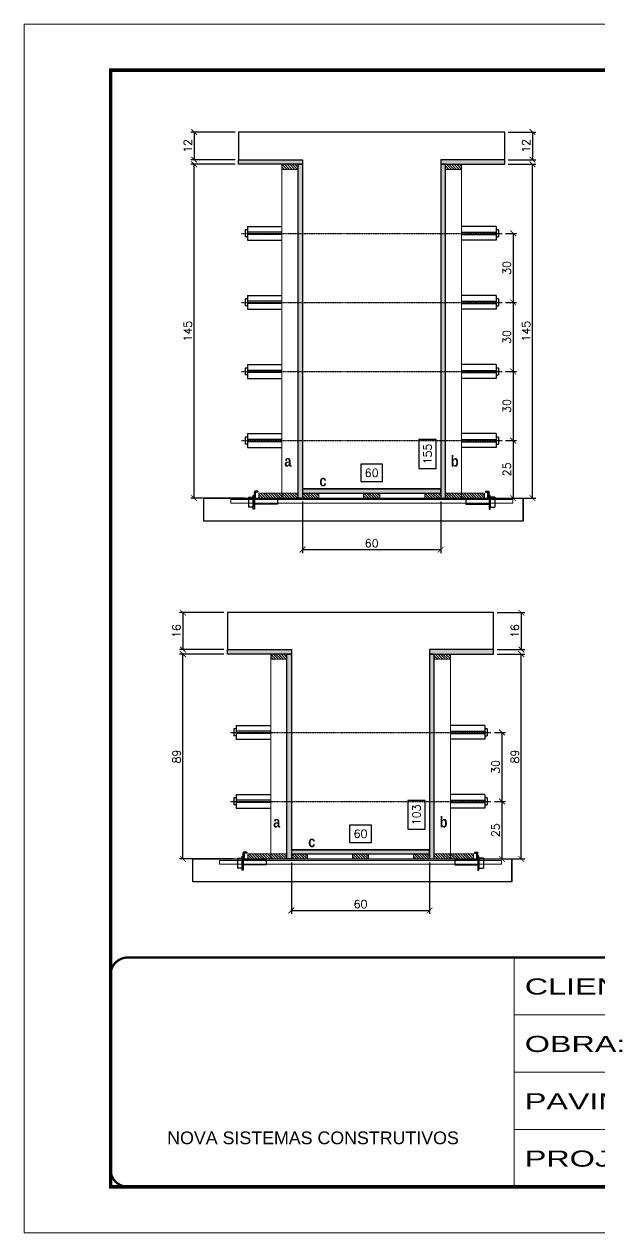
# Model space of a CAD drawing. Extents: x -10448 to -1189, y -11772 to 17235.
# Drawn here: x -10448 to -9948, y 6606 to 7656 of the extents above; entities that cross this region are included whole.
import ezdxf

# ---------------------------------------------------------------- set-up
doc = ezdxf.new("R2010")
doc.units = 0
for name, pattern in [('CONTINUO', [0]), ('DASHED', [0.75, 0.5, -0.25]), ('HIDDEN', [0.375, 0.25, -0.125])]:
    doc.linetypes.add(name, pattern=pattern)
for name, color, linetype in [('barrote', 251, 'Continuous'), ('COTA', 241, 'Continuous'), ('Cota Seção (2x)', 4, 'Continuous'), ('detalhes', 4, 'Continuous'), ('Painéis', 200, 'Continuous'), ('presilha', 1, 'Continuous'), ('TENSOR', 3, 'Continuous')]:
    doc.layers.add(name, color=color, linetype=linetype)
for name, color, linetype, lineweight in [('CONCRETO', 251, 'Continuous', 25), ('Folhas', 255, 'Continuous', 9), ('Hachura', 251, 'Continuous', 9), ('Madeira', 126, 'Continuous', 18), ('SARRAFO DE PRESSAO', 251, 'DASHED', 9), ('SCO-___-LAJ', 2, 'Continuous', 0)]:
    doc.layers.add(name, color=color, linetype=linetype, lineweight=lineweight)
doc.styles.add('ARIAL', font='arial.ttf')
doc.styles.add('Romans', font='romans.shx')
doc.styles.add('TECNICA', font='techb___.ttf', dxfattribs={"height": 10})
doc.styles.add('Tecnologia', font='')
doc.styles.get('Tecnologia').set_extended_font_data('Forgotten Futurist')
doc.dimstyles.new('Cota Seção (2x)', dxfattribs={"dimtxt": 7, "dimasz": 5, "dimexe": 3, "dimexo": 3, "dimgap": 2, "dimtad": 3, "dimdec": 1, "dimlfac": 0.5, "dimzin": 12, "dimdsep": 46, "dimtxsty": 'Romans', "dimblk": 'ARCHTICK', "dimcen": 0, "dimclrd": 4, "dimclre": 4, "dimclrt": 1, "dimadec": 1, "dimazin": 3, "dimtfac": 1, "dimtdec": 1, "dimtmove": 0, "dimatfit": 3, "dimldrblk": 'OBLIQUE', "dimfxl": 1, "dimtolj": 1, "dimtzin": 12, "dimarcsym": 0})
doc.dimstyles.new('Cota Seção interna', dxfattribs={"dimtxt": 7, "dimasz": 6, "dimexe": 0.18, "dimexo": 2, "dimgap": -4, "dimtad": 3, "dimdec": 1, "dimlfac": 0.5, "dimzin": 12, "dimdsep": 46, "dimtxsty": 'Romans', "dimblk": 'ARCHTICK', "dimcen": 0.09, "dimse1": 1, "dimse2": 1, "dimsd1": 1, "dimsd2": 1, "dimclrd": 180, "dimclre": 5, "dimclrt": 1, "dimadec": 0, "dimazin": 3, "dimtfac": 1, "dimtdec": 1, "dimtofl": 0, "dimtmove": 0, "dimatfit": 3, "dimldrblk": 'ARCHTICK', "dimfxl": 1, "dimtolj": 1, "dimtzin": 0, "dimarcsym": 0})

# ---------------------------------------------------------------- blocks, each defined once
blk = doc.blocks.new('9999999999')
at = {"color": 30, "linetype": 'CONTINUO'}
for p, q in [((98564.6, 34230.2), (98564.6, 34429.4)), ((98564.6, 34379.6), (99584, 34379.6)), ((98564.6, 34329.8), (99488, 34329.8)), ((98564.6, 34280), (99488, 34280))]:
    blk.add_line(p, q, dxfattribs=at)
at = {"color": 30, "linetype": 'CONTINUO', "const_width": 2}
blk.add_lwpolyline([(99584, 34230.2), (99584, 34414.4, 0.414214), (99569, 34429.4), (98229, 34429.4, 0.414214), (98214, 34414.4), (98214, 34245.2, 0.414214), (98229, 34230.2), (99584, 34230.2)], format="xyb", dxfattribs=at)
at = {"layer": 'Folhas'}
blk.add_lwpolyline([(98139, 34190.2), (99624, 34190.2), (99624, 35240.2), (98139, 35240.2)], close=True, dxfattribs=at)
at = {"layer": 'Folhas', "color": 30, "const_width": 3}
blk.add_lwpolyline([(98214, 34230.2), (99584, 34230.2), (99584, 35200.2), (98214, 35200.2)], close=True, dxfattribs=at)
at = {"color": 7, "linetype": 'Continuous', "ltscale": 5, "style": 'ARIAL'}
blk.add_text('NOVA SISTEMAS CONSTRUTIVOS', height=11.059, dxfattribs=at).set_placement((98263.2, 34267.2))
at = {"layer": 'Folhas', "color": 7, "style": 'Tecnologia', "width": 1.5}
for s, p in [('CLIENTE:', (98573.7, 34397.2)), ('OBRA:', (98573.7, 34347.3)), ('PAVIMENTO:', (98573.7, 34297.5)), ('PROJETO:', (98573.7, 34247.7))]:
    blk.add_text(s, height=14, dxfattribs=at).set_placement(p)
blk = doc.blocks.new('_ArchTick')
at = {"color": 0, "linetype": 'ByBlock', "const_width": 0.15}
blk.add_lwpolyline([(-0.5, -0.5), (0.5, 0.5)], dxfattribs=at)
blk = doc.blocks.new('*D889')
at = {"layer": 'COTA', "color": 4, "lineweight": -2, "transparency": 16777216}
for p, q in [((-10027.9, 7533.9), (-10003.9, 7533.9)), ((-10006.9, 7243.9), (-10006.9, 7533.9)), ((-10045.5, 7243.9), (-10003.9, 7243.9))]:
    blk.add_line(p, q, dxfattribs=at)
at = {"layer": 'Defpoints', "color": 0, "transparency": 16777216}
for p in [(-10030.9, 7533.9), (-10006.9, 7533.9), (-10048.5, 7243.9)]:
    blk.add_point(p, dxfattribs=at)
at = {"layer": 'COTA', "color": 4, "lineweight": -2, "transparency": 16777216, "xscale": 5, "yscale": 5, "zscale": 5}
for p, rotation in [((-10006.9, 7533.9), 90), ((-10006.9, 7243.9), 270)]:
    blk.add_blockref('_ArchTick', p, dxfattribs=dict(at, rotation=rotation))
at = {"layer": 'COTA', "color": 1, "transparency": 16777216, "insert": (-10012.4, 7388.9), "char_height": 7, "attachment_point": 5, "rotation": 90, "style": 'Romans'}
blk.add_mtext('\\A1;145', dxfattribs=at)
blk = doc.blocks.new('_Oblique')
at = {"color": 0, "linetype": 'ByBlock', "lineweight": -2}
blk.add_line((-0.5, -0.5), (0.5, 0.5), dxfattribs=at)
blk = doc.blocks.new('*D890')
at = {"layer": 'COTA', "color": 4, "lineweight": -2, "transparency": 16777216}
for p, q in [((-10027.9, 7561.9), (-10003.9, 7561.9)), ((-10006.9, 7561.9), (-10006.9, 7537.9)), ((-10027.9, 7537.9), (-10003.9, 7537.9))]:
    blk.add_line(p, q, dxfattribs=at)
at = {"layer": 'Defpoints', "color": 0, "transparency": 16777216}
for p in [(-10030.9, 7561.9), (-10030.9, 7537.9), (-10006.9, 7537.9)]:
    blk.add_point(p, dxfattribs=at)
at = {"layer": 'COTA', "color": 4, "lineweight": -2, "transparency": 16777216, "xscale": 5, "yscale": 5, "zscale": 5}
for p, rotation in [((-10006.9, 7561.9), 90), ((-10006.9, 7537.9), 270)]:
    blk.add_blockref('_ArchTick', p, dxfattribs=dict(at, rotation=rotation))
at = {"layer": 'COTA', "color": 1, "transparency": 16777216, "insert": (-10012.4, 7549.9), "char_height": 7, "attachment_point": 5, "rotation": 90, "style": 'Romans'}
blk.add_mtext('\\A1;12', dxfattribs=at)
blk = doc.blocks.new('*D891')
at = {"layer": 'COTA', "color": 4, "lineweight": -2, "transparency": 16777216}
for p, q in [((-10265.1, 7533.9), (-10303.7, 7533.9)), ((-10300.7, 7243.9), (-10300.7, 7533.9)), ((-10257.1, 7243.9), (-10303.7, 7243.9))]:
    blk.add_line(p, q, dxfattribs=at)
at = {"layer": 'Defpoints', "color": 0, "transparency": 16777216}
for p in [(-10300.7, 7533.9), (-10262.1, 7533.9), (-10254.1, 7243.9)]:
    blk.add_point(p, dxfattribs=at)
at = {"layer": 'COTA', "color": 4, "lineweight": -2, "transparency": 16777216, "xscale": 5, "yscale": 5, "zscale": 5}
for p, rotation in [((-10300.7, 7533.9), 90), ((-10300.7, 7243.9), 270)]:
    blk.add_blockref('_ArchTick', p, dxfattribs=dict(at, rotation=rotation))
at = {"layer": 'COTA', "color": 1, "transparency": 16777216, "insert": (-10306.2, 7388.9), "char_height": 7, "attachment_point": 5, "rotation": 90, "style": 'Romans'}
blk.add_mtext('\\A1;145', dxfattribs=at)
blk = doc.blocks.new('*D892')
at = {"layer": 'Cota Seção (2x)', "color": 180, "lineweight": -2, "transparency": 16777216}
for p, q in [((-10090.5, 7294.7), (-10105.5, 7294.7)), ((-10105.5, 7294.7), (-10105.5, 7269.7)), ((-10090.5, 7269.7), (-10090.5, 7294.7)), ((-10105.5, 7269.7), (-10090.5, 7269.7))]:
    blk.add_line(p, q, dxfattribs=at)
at = {"layer": 'Defpoints', "color": 0, "transparency": 16777216}
for p in [(-10086.5, 7561.9), (-10086.5, 7561.9), (-10086.5, 7251.9)]:
    blk.add_point(p, dxfattribs=at)
at = {"layer": 'Cota Seção (2x)', "color": 1, "transparency": 16777216, "insert": (-10098, 7282.2), "char_height": 7, "attachment_point": 5, "rotation": 90, "style": 'Romans'}
blk.add_mtext('\\A1;155', dxfattribs=at)
blk = doc.blocks.new('PRESILHA METÁLICA 1')
at = {"layer": 'presilha'}
for p, q in [((7.5, 10.6), (7.5, 19.9)), ((12, 21), (8.6, 21)), ((9, 11.6), (9, 18.9)), ((12, 19.5), (9.6, 19.5)), ((12, 21), (12, 19.5)), ((0, 13), (6, 13)), ((0, 13), (0, 0)), ((6, 0), (0, 0)), ((6, 15.5), (7.5, 15.5)), ((6, -2.5), (6, 15.5)), ((6, 13), (6, 0)), ((7.5, 15.5), (7.5, -2.5)), ((37.5, 4.1), (7.5, 4.1)), ((37.5, 11), (9.6, 11)), ((37.5, 11), (37.5, 4.1)), ((7.5, -2.5), (6, -2.5))]:
    blk.add_line(p, q, dxfattribs=at)
for centre, radius, start, end in [((8.6, 19.9), 1.14, 90, 180), ((9.6, 18.9), 0.57, 90, 180), ((9.6, 11.6), 0.57, 180, 270)]:
    blk.add_arc(centre, radius, start, end, dxfattribs=at)
blk = doc.blocks.new('*D893')
at = {"layer": 'COTA', "color": 4, "lineweight": -2, "transparency": 16777216}
for p, q in [((-10206.5, 7240.9), (-10206.5, 7196.2)), ((-10086.5, 7240.9), (-10086.5, 7196.2)), ((-10206.5, 7199.2), (-10086.5, 7199.2))]:
    blk.add_line(p, q, dxfattribs=at)
at = {"layer": 'Defpoints', "color": 0, "transparency": 16777216}
for p in [(-10206.5, 7243.9), (-10086.5, 7243.9), (-10086.5, 7199.2)]:
    blk.add_point(p, dxfattribs=at)
at = {"layer": 'COTA', "color": 4, "lineweight": -2, "transparency": 16777216, "xscale": 5, "yscale": 5, "zscale": 5, "rotation": 180}
blk.add_blockref('_ArchTick', (-10206.5, 7199.2), dxfattribs=at)
at = {"layer": 'COTA', "color": 4, "lineweight": -2, "transparency": 16777216, "xscale": 5, "yscale": 5, "zscale": 5}
blk.add_blockref('_ArchTick', (-10086.5, 7199.2), dxfattribs=at)
at = {"layer": 'COTA', "color": 1, "transparency": 16777216, "insert": (-10146.5, 7204.7), "char_height": 7, "attachment_point": 5, "style": 'Romans'}
blk.add_mtext('\\A1;60', dxfattribs=at)
blk = doc.blocks.new('*D901')
at = {"layer": 'COTA', "color": 4, "lineweight": -2, "transparency": 16777216}
for p, q in [((-10265.1, 7561.9), (-10303.7, 7561.9)), ((-10300.7, 7561.9), (-10300.7, 7537.9)), ((-10265.1, 7537.9), (-10303.7, 7537.9))]:
    blk.add_line(p, q, dxfattribs=at)
at = {"layer": 'Defpoints', "color": 0, "transparency": 16777216}
for p in [(-10262.1, 7561.9), (-10300.7, 7537.9), (-10262.1, 7537.9)]:
    blk.add_point(p, dxfattribs=at)
at = {"layer": 'COTA', "color": 4, "lineweight": -2, "transparency": 16777216, "xscale": 5, "yscale": 5, "zscale": 5}
for p, rotation in [((-10300.7, 7561.9), 90), ((-10300.7, 7537.9), 270)]:
    blk.add_blockref('_ArchTick', p, dxfattribs=dict(at, rotation=rotation))
at = {"layer": 'COTA', "color": 1, "transparency": 16777216, "insert": (-10306.2, 7549.9), "char_height": 7, "attachment_point": 5, "rotation": 90, "style": 'Romans'}
blk.add_mtext('\\A1;12', dxfattribs=at)
blk = doc.blocks.new('*D902')
at = {"layer": 'Cota Seção (2x)', "color": 180, "lineweight": -2, "transparency": 16777216}
for p, q in [((-10137, 7273.3), (-10156, 7273.3)), ((-10156, 7273.3), (-10156, 7258.3)), ((-10137, 7258.3), (-10137, 7273.3)), ((-10156, 7258.3), (-10137, 7258.3))]:
    blk.add_line(p, q, dxfattribs=at)
at = {"layer": 'Defpoints', "color": 0, "transparency": 16777216}
for p in [(-10206.5, 7254.3), (-10206.5, 7251.9), (-10086.5, 7251.9)]:
    blk.add_point(p, dxfattribs=at)
at = {"layer": 'Cota Seção (2x)', "color": 1, "transparency": 16777216, "insert": (-10146.5, 7265.8), "char_height": 7, "attachment_point": 5, "style": 'Romans'}
blk.add_mtext('\\A1;60', dxfattribs=at)
blk = doc.blocks.new('*D885')
at = {"layer": 'COTA', "color": 4, "lineweight": -2, "transparency": 16777216}
for p, q in [((-10037.6, 7108.4), (-10013.6, 7108.4)), ((-10016.6, 6930.4), (-10016.6, 7108.4)), ((-10055.2, 6930.4), (-10013.6, 6930.4))]:
    blk.add_line(p, q, dxfattribs=at)
at = {"layer": 'Defpoints', "color": 0, "transparency": 16777216}
for p in [(-10040.6, 7108.4), (-10016.6, 7108.4), (-10058.2, 6930.4)]:
    blk.add_point(p, dxfattribs=at)
at = {"layer": 'COTA', "color": 4, "lineweight": -2, "transparency": 16777216, "xscale": 5, "yscale": 5, "zscale": 5}
for p, rotation in [((-10016.6, 7108.4), 90), ((-10016.6, 6930.4), 270)]:
    blk.add_blockref('_ArchTick', p, dxfattribs=dict(at, rotation=rotation))
at = {"layer": 'COTA', "color": 1, "transparency": 16777216, "insert": (-10022.1, 7019.4), "char_height": 7, "attachment_point": 5, "rotation": 90, "style": 'Romans'}
blk.add_mtext('\\A1;89', dxfattribs=at)
blk = doc.blocks.new('*D886')
at = {"layer": 'COTA', "color": 4, "lineweight": -2, "transparency": 16777216}
for p, q in [((-10037.6, 7144.4), (-10013.6, 7144.4)), ((-10016.6, 7144.4), (-10016.6, 7112.4)), ((-10037.6, 7112.4), (-10013.6, 7112.4))]:
    blk.add_line(p, q, dxfattribs=at)
at = {"layer": 'Defpoints', "color": 0, "transparency": 16777216}
for p in [(-10040.6, 7144.4), (-10040.6, 7112.4), (-10016.6, 7112.4)]:
    blk.add_point(p, dxfattribs=at)
at = {"layer": 'COTA', "color": 4, "lineweight": -2, "transparency": 16777216, "xscale": 5, "yscale": 5, "zscale": 5}
for p, rotation in [((-10016.6, 7144.4), 90), ((-10016.6, 7112.4), 270)]:
    blk.add_blockref('_ArchTick', p, dxfattribs=dict(at, rotation=rotation))
at = {"layer": 'COTA', "color": 1, "transparency": 16777216, "insert": (-10022.1, 7128.4), "char_height": 7, "attachment_point": 5, "rotation": 90, "style": 'Romans'}
blk.add_mtext('\\A1;16', dxfattribs=at)
blk = doc.blocks.new('*D887')
at = {"layer": 'COTA', "color": 4, "lineweight": -2, "transparency": 16777216}
for p, q in [((-10274.8, 7108.4), (-10313.4, 7108.4)), ((-10310.4, 6930.4), (-10310.4, 7108.4)), ((-10266.8, 6930.4), (-10313.4, 6930.4))]:
    blk.add_line(p, q, dxfattribs=at)
at = {"layer": 'Defpoints', "color": 0, "transparency": 16777216}
for p in [(-10310.4, 7108.4), (-10271.8, 7108.4), (-10263.8, 6930.4)]:
    blk.add_point(p, dxfattribs=at)
at = {"layer": 'COTA', "color": 4, "lineweight": -2, "transparency": 16777216, "xscale": 5, "yscale": 5, "zscale": 5}
for p, rotation in [((-10310.4, 7108.4), 90), ((-10310.4, 6930.4), 270)]:
    blk.add_blockref('_ArchTick', p, dxfattribs=dict(at, rotation=rotation))
at = {"layer": 'COTA', "color": 1, "transparency": 16777216, "insert": (-10315.9, 7019.4), "char_height": 7, "attachment_point": 5, "rotation": 90, "style": 'Romans'}
blk.add_mtext('\\A1;89', dxfattribs=at)
blk = doc.blocks.new('*D888')
at = {"layer": 'Cota Seção (2x)', "color": 180, "lineweight": -2, "transparency": 16777216}
for p, q in [((-10100.2, 6981.2), (-10115.2, 6981.2)), ((-10115.2, 6981.2), (-10115.2, 6956.2)), ((-10100.2, 6956.2), (-10100.2, 6981.2)), ((-10115.2, 6956.2), (-10100.2, 6956.2))]:
    blk.add_line(p, q, dxfattribs=at)
at = {"layer": 'Defpoints', "color": 0, "transparency": 16777216}
for p in [(-10096.2, 7144.4), (-10096.2, 7144.4), (-10096.2, 6938.4)]:
    blk.add_point(p, dxfattribs=at)
at = {"layer": 'Cota Seção (2x)', "color": 1, "transparency": 16777216, "insert": (-10107.7, 6968.7), "char_height": 7, "attachment_point": 5, "rotation": 90, "style": 'Romans'}
blk.add_mtext('\\A1;103', dxfattribs=at)
blk = doc.blocks.new('*D894')
at = {"layer": 'COTA', "color": 4, "lineweight": -2, "transparency": 16777216}
for p, q in [((-10216.2, 6927.4), (-10216.2, 6882.7)), ((-10096.2, 6927.4), (-10096.2, 6882.7)), ((-10216.2, 6885.7), (-10096.2, 6885.7))]:
    blk.add_line(p, q, dxfattribs=at)
at = {"layer": 'Defpoints', "color": 0, "transparency": 16777216}
for p in [(-10216.2, 6930.4), (-10096.2, 6930.4), (-10096.2, 6885.7)]:
    blk.add_point(p, dxfattribs=at)
at = {"layer": 'COTA', "color": 4, "lineweight": -2, "transparency": 16777216, "xscale": 5, "yscale": 5, "zscale": 5, "rotation": 180}
blk.add_blockref('_ArchTick', (-10216.2, 6885.7), dxfattribs=at)
at = {"layer": 'COTA', "color": 4, "lineweight": -2, "transparency": 16777216, "xscale": 5, "yscale": 5, "zscale": 5}
blk.add_blockref('_ArchTick', (-10096.2, 6885.7), dxfattribs=at)
at = {"layer": 'COTA', "color": 1, "transparency": 16777216, "insert": (-10156.2, 6891.2), "char_height": 7, "attachment_point": 5, "style": 'Romans'}
blk.add_mtext('\\A1;60', dxfattribs=at)
blk = doc.blocks.new('*D905')
at = {"layer": 'COTA', "color": 4, "lineweight": -2, "transparency": 16777216}
for p, q in [((-10274.8, 7144.4), (-10313.4, 7144.4)), ((-10310.4, 7144.4), (-10310.4, 7112.4)), ((-10274.8, 7112.4), (-10313.4, 7112.4))]:
    blk.add_line(p, q, dxfattribs=at)
at = {"layer": 'Defpoints', "color": 0, "transparency": 16777216}
for p in [(-10271.8, 7144.4), (-10310.4, 7112.4), (-10271.8, 7112.4)]:
    blk.add_point(p, dxfattribs=at)
at = {"layer": 'COTA', "color": 4, "lineweight": -2, "transparency": 16777216, "xscale": 5, "yscale": 5, "zscale": 5}
for p, rotation in [((-10310.4, 7144.4), 90), ((-10310.4, 7112.4), 270)]:
    blk.add_blockref('_ArchTick', p, dxfattribs=dict(at, rotation=rotation))
at = {"layer": 'COTA', "color": 1, "transparency": 16777216, "insert": (-10315.9, 7128.4), "char_height": 7, "attachment_point": 5, "rotation": 90, "style": 'Romans'}
blk.add_mtext('\\A1;16', dxfattribs=at)
blk = doc.blocks.new('*D906')
at = {"layer": 'Cota Seção (2x)', "color": 180, "lineweight": -2, "transparency": 16777216}
for p, q in [((-10146.7, 6959.8), (-10165.7, 6959.8)), ((-10165.7, 6959.8), (-10165.7, 6944.8)), ((-10146.7, 6944.8), (-10146.7, 6959.8)), ((-10165.7, 6944.8), (-10146.7, 6944.8))]:
    blk.add_line(p, q, dxfattribs=at)
at = {"layer": 'Defpoints', "color": 0, "transparency": 16777216}
for p in [(-10216.2, 6940.8), (-10216.2, 6938.4), (-10096.2, 6938.4)]:
    blk.add_point(p, dxfattribs=at)
at = {"layer": 'Cota Seção (2x)', "color": 1, "transparency": 16777216, "insert": (-10156.2, 6952.3), "char_height": 7, "attachment_point": 5, "style": 'Romans'}
blk.add_mtext('\\A1;60', dxfattribs=at)
blk = doc.blocks.new('*D895')
at = {"layer": 'COTA', "color": 4, "lineweight": -2, "transparency": 16777216}
for p, q in [((-10030.2, 7293.9), (-10020.7, 7293.9)), ((-10023.7, 7293.9), (-10023.7, 7243.9)), ((-10045.5, 7243.9), (-10020.7, 7243.9))]:
    blk.add_line(p, q, dxfattribs=at)
at = {"layer": 'Defpoints', "color": 0, "transparency": 16777216}
for p in [(-10033.2, 7293.9), (-10048.5, 7243.9), (-10023.7, 7243.9)]:
    blk.add_point(p, dxfattribs=at)
at = {"layer": 'COTA', "color": 4, "lineweight": -2, "transparency": 16777216, "xscale": 5, "yscale": 5, "zscale": 5}
for p, rotation in [((-10023.7, 7293.9), 90), ((-10023.7, 7243.9), 270)]:
    blk.add_blockref('_ArchTick', p, dxfattribs=dict(at, rotation=rotation))
at = {"layer": 'COTA', "color": 1, "transparency": 16777216, "insert": (-10029.2, 7268.9), "char_height": 7, "attachment_point": 5, "rotation": 90, "style": 'Romans'}
blk.add_mtext('\\A1;25', dxfattribs=at)
blk = doc.blocks.new('*D896')
at = {"layer": 'COTA', "color": 4, "lineweight": -2, "transparency": 16777216}
for p, q in [((-10039.9, 6980.4), (-10030.4, 6980.4)), ((-10033.4, 6980.4), (-10033.4, 6930.4)), ((-10055.2, 6930.4), (-10030.4, 6930.4))]:
    blk.add_line(p, q, dxfattribs=at)
at = {"layer": 'Defpoints', "color": 0, "transparency": 16777216}
for p in [(-10042.9, 6980.4), (-10058.2, 6930.4), (-10033.4, 6930.4)]:
    blk.add_point(p, dxfattribs=at)
at = {"layer": 'COTA', "color": 4, "lineweight": -2, "transparency": 16777216, "xscale": 5, "yscale": 5, "zscale": 5}
for p, rotation in [((-10033.4, 6980.4), 90), ((-10033.4, 6930.4), 270)]:
    blk.add_blockref('_ArchTick', p, dxfattribs=dict(at, rotation=rotation))
at = {"layer": 'COTA', "color": 1, "transparency": 16777216, "insert": (-10038.9, 6955.4), "char_height": 7, "attachment_point": 5, "rotation": 90, "style": 'Romans'}
blk.add_mtext('\\A1;25', dxfattribs=at)
blk = doc.blocks.new('*D897')
at = {"layer": 'COTA', "color": 4, "lineweight": -2, "transparency": 16777216}
for p, q in [((-10030.2, 7353.9), (-10020.7, 7353.9)), ((-10023.7, 7353.9), (-10023.7, 7293.9)), ((-10030.2, 7293.9), (-10020.7, 7293.9))]:
    blk.add_line(p, q, dxfattribs=at)
at = {"layer": 'Defpoints', "color": 0, "transparency": 16777216}
for p in [(-10033.2, 7353.9), (-10033.2, 7293.9), (-10023.7, 7293.9)]:
    blk.add_point(p, dxfattribs=at)
at = {"layer": 'COTA', "color": 4, "lineweight": -2, "transparency": 16777216, "xscale": 5, "yscale": 5, "zscale": 5}
for p, rotation in [((-10023.7, 7353.9), 90), ((-10023.7, 7293.9), 270)]:
    blk.add_blockref('_ArchTick', p, dxfattribs=dict(at, rotation=rotation))
at = {"layer": 'COTA', "color": 1, "transparency": 16777216, "insert": (-10029.2, 7323.9), "char_height": 7, "attachment_point": 5, "rotation": 90, "style": 'Romans'}
blk.add_mtext('\\A1;30', dxfattribs=at)
blk = doc.blocks.new('*D898')
at = {"layer": 'COTA', "color": 4, "lineweight": -2, "transparency": 16777216}
for p, q in [((-10030.2, 7413.9), (-10020.7, 7413.9)), ((-10023.7, 7413.9), (-10023.7, 7353.9)), ((-10030.2, 7353.9), (-10020.7, 7353.9))]:
    blk.add_line(p, q, dxfattribs=at)
at = {"layer": 'Defpoints', "color": 0, "transparency": 16777216}
for p in [(-10033.2, 7413.9), (-10033.2, 7353.9), (-10023.7, 7353.9)]:
    blk.add_point(p, dxfattribs=at)
at = {"layer": 'COTA', "color": 4, "lineweight": -2, "transparency": 16777216, "xscale": 5, "yscale": 5, "zscale": 5}
for p, rotation in [((-10023.7, 7413.9), 90), ((-10023.7, 7353.9), 270)]:
    blk.add_blockref('_ArchTick', p, dxfattribs=dict(at, rotation=rotation))
at = {"layer": 'COTA', "color": 1, "transparency": 16777216, "insert": (-10029.2, 7383.9), "char_height": 7, "attachment_point": 5, "rotation": 90, "style": 'Romans'}
blk.add_mtext('\\A1;30', dxfattribs=at)
blk = doc.blocks.new('*D899')
at = {"layer": 'COTA', "color": 4, "lineweight": -2, "transparency": 16777216}
for p, q in [((-10030.2, 7473.9), (-10020.7, 7473.9)), ((-10023.7, 7473.9), (-10023.7, 7413.9)), ((-10030.2, 7413.9), (-10020.7, 7413.9))]:
    blk.add_line(p, q, dxfattribs=at)
at = {"layer": 'Defpoints', "color": 0, "transparency": 16777216}
for p in [(-10033.2, 7473.9), (-10033.2, 7413.9), (-10023.7, 7413.9)]:
    blk.add_point(p, dxfattribs=at)
at = {"layer": 'COTA', "color": 4, "lineweight": -2, "transparency": 16777216, "xscale": 5, "yscale": 5, "zscale": 5}
for p, rotation in [((-10023.7, 7473.9), 90), ((-10023.7, 7413.9), 270)]:
    blk.add_blockref('_ArchTick', p, dxfattribs=dict(at, rotation=rotation))
at = {"layer": 'COTA', "color": 1, "transparency": 16777216, "insert": (-10029.2, 7443.9), "char_height": 7, "attachment_point": 5, "rotation": 90, "style": 'Romans'}
blk.add_mtext('\\A1;30', dxfattribs=at)
blk = doc.blocks.new('*D900')
at = {"layer": 'COTA', "color": 4, "lineweight": -2, "transparency": 16777216}
for p, q in [((-10039.9, 7040.4), (-10030.4, 7040.4)), ((-10033.4, 7040.4), (-10033.4, 6980.4)), ((-10039.9, 6980.4), (-10030.4, 6980.4))]:
    blk.add_line(p, q, dxfattribs=at)
at = {"layer": 'Defpoints', "color": 0, "transparency": 16777216}
for p in [(-10042.9, 7040.4), (-10042.9, 6980.4), (-10033.4, 6980.4)]:
    blk.add_point(p, dxfattribs=at)
at = {"layer": 'COTA', "color": 4, "lineweight": -2, "transparency": 16777216, "xscale": 5, "yscale": 5, "zscale": 5}
for p, rotation in [((-10033.4, 7040.4), 90), ((-10033.4, 6980.4), 270)]:
    blk.add_blockref('_ArchTick', p, dxfattribs=dict(at, rotation=rotation))
at = {"layer": 'COTA', "color": 1, "transparency": 16777216, "insert": (-10038.9, 7010.4), "char_height": 7, "attachment_point": 5, "rotation": 90, "style": 'Romans'}
blk.add_mtext('\\A1;30', dxfattribs=at)

msp = doc.modelspace()

# ---------------------------------------------------------------- hatches: boundary and pattern name
at = {"layer": 'Hachura'}
h = msp.add_hatch(color=256, dxfattribs=at)
h.dxf.hatch_style = 1
h.paths.add_polyline_path([(-10262.09, 7533.9), (-10262.09, 7537.9), (-10206.49, 7537.9), (-10206.49, 7533.9)])
h = msp.add_hatch(dxfattribs=at)
h.set_pattern_fill('ANSI31', color=256, scale=0.5, angle=270, style=0)
h.set_pattern_definition([(315, (12752.9324, -700.139), (1.12253202, 1.12253202), [])])
h.paths.add_polyline_path([(-10210.49, 7529.5), (-10210.49, 7533.9), (-10224.49, 7533.9), (-10224.49, 7529.5)])
h = msp.add_hatch(color=256, dxfattribs=at)
h.dxf.hatch_style = 1
h.paths.add_polyline_path([(-10206.49, 7533.9), (-10210.49, 7533.9), (-10210.49, 7243.9), (-10206.49, 7243.9)])
h = msp.add_hatch(color=256, dxfattribs=at)
h.dxf.hatch_style = 1
h.paths.add_polyline_path([(-10030.89, 7533.9), (-10030.89, 7537.9), (-10086.49, 7537.9), (-10086.49, 7533.9)])
h = msp.add_hatch(color=256, dxfattribs=at)
h.dxf.hatch_style = 1
h.paths.add_polyline_path([(-10086.49, 7243.9), (-10082.49, 7243.9), (-10082.49, 7533.9), (-10086.49, 7533.9)])
h = msp.add_hatch(dxfattribs=at)
h.set_pattern_fill('ANSI31', color=256, scale=0.5, angle=270, style=0)
h.set_pattern_definition([(315, (12826.1324, -700.139), (1.12253202, 1.12253202), [])])
h.paths.add_polyline_path([(-10082.49, 7529.5), (-10082.49, 7533.9), (-10068.49, 7533.9), (-10068.49, 7529.5)])
h = msp.add_hatch(dxfattribs=at)
h.set_pattern_fill('ANSI31', color=256, scale=0.5, angle=270, style=0)
h.set_pattern_definition([(315, (12758.9324, -985.739), (1.12253202, 1.12253202), [])])
h.paths.add_polyline_path([(-10244.49, 7243.9), (-10244.49, 7248.3), (-10224.49, 7248.3), (-10224.49, 7243.9)])
h = msp.add_hatch(dxfattribs=at)
h.set_pattern_fill('ANSI31', color=256, scale=0.5, angle=270, style=0)
h.set_pattern_definition([(315, (12752.9324, -985.739), (1.12253202, 1.12253202), [])])
h.paths.add_polyline_path([(-10210.49, 7243.9), (-10210.49, 7248.3), (-10224.49, 7248.3), (-10224.49, 7243.9)])
h = msp.add_hatch(color=256, dxfattribs=at)
h.dxf.hatch_style = 1
h.paths.add_polyline_path([(-10086.49, 7248.3), (-10086.49, 7251.9), (-10206.49, 7251.9), (-10206.49, 7248.3)])
h = msp.add_hatch(dxfattribs=at)
h.set_pattern_fill('ANSI31', color=256, scale=0.5, angle=270, style=0)
h.set_pattern_definition([(315, (12726.1324, -985.739), (1.12253202, 1.12253202), [])])
h.paths.add_polyline_path([(-10192.49, 7243.9), (-10192.49, 7248.3), (-10206.49, 7248.3), (-10206.49, 7243.9)])
h = msp.add_hatch(dxfattribs=at)
h.set_pattern_fill('ANSI31', color=256, scale=0.5, angle=270, style=0)
h.set_pattern_definition([(315, (12779.1324, -985.739), (1.12253202, 1.12253202), [])])
h.paths.add_polyline_path([(-10139.49, 7243.9), (-10139.49, 7248.3), (-10153.49, 7248.3), (-10153.49, 7243.9)])
h = msp.add_hatch(dxfattribs=at)
h.set_pattern_fill('ANSI31', color=256, scale=0.5, angle=270, style=0)
h.set_pattern_definition([(315, (12832.1324, -985.739), (1.12253202, 1.12253202), [])])
h.paths.add_polyline_path([(-10086.49, 7243.9), (-10086.49, 7248.3), (-10100.49, 7248.3), (-10100.49, 7243.9)])
h = msp.add_hatch(dxfattribs=at)
h.set_pattern_fill('ANSI31', color=256, scale=0.5, angle=270, style=0)
h.set_pattern_definition([(315, (12826.1324, -985.739), (1.12253202, 1.12253202), [])])
h.paths.add_polyline_path([(-10082.49, 7243.9), (-10082.49, 7248.3), (-10068.49, 7248.3), (-10068.49, 7243.9)])
h = msp.add_hatch(dxfattribs=at)
h.set_pattern_fill('ANSI31', color=256, scale=0.5, angle=270, style=0)
h.set_pattern_definition([(315, (12823.3324, -985.739), (1.12253202, 1.12253202), [])])
h.paths.add_polyline_path([(-10048.49, 7243.9), (-10048.49, 7248.3), (-10068.49, 7248.3), (-10068.49, 7243.9)])
h = msp.add_hatch(color=256, dxfattribs=at)
h.dxf.hatch_style = 1
h.paths.add_polyline_path([(-10271.8, 7108.42), (-10271.8, 7112.42), (-10216.2, 7112.42), (-10216.2, 7108.42)])
h = msp.add_hatch(color=256, dxfattribs=at)
h.dxf.hatch_style = 1
h.paths.add_polyline_path([(-10040.6, 7108.42), (-10040.6, 7112.42), (-10096.2, 7112.42), (-10096.2, 7108.42)])
h = msp.add_hatch(dxfattribs=at)
h.set_pattern_fill('ANSI31', color=256, scale=0.5, angle=270, style=0)
h.set_pattern_definition([(315, (12743.2251, -1125.621), (1.12253202, 1.12253202), [])])
h.paths.add_polyline_path([(-10220.2, 7104.02), (-10220.2, 7108.42), (-10234.2, 7108.42), (-10234.2, 7104.02)])
h = msp.add_hatch(color=256, dxfattribs=at)
h.dxf.hatch_style = 1
h.paths.add_polyline_path([(-10216.2, 7108.42), (-10220.2, 7108.42), (-10220.2, 6930.42), (-10216.2, 6930.42)])
h = msp.add_hatch(color=256, dxfattribs=at)
h.dxf.hatch_style = 1
h.paths.add_polyline_path([(-10092.2, 7108.42), (-10096.2, 7108.42), (-10096.2, 6930.42), (-10092.2, 6930.42)])
h = msp.add_hatch(dxfattribs=at)
h.set_pattern_fill('ANSI31', color=256, scale=0.5, angle=270, style=0)
h.set_pattern_definition([(315, (12816.4251, -1125.621), (1.12253202, 1.12253202), [])])
h.paths.add_polyline_path([(-10092.2, 7104.02), (-10092.2, 7108.42), (-10078.2, 7108.42), (-10078.2, 7104.02)])
h = msp.add_hatch(dxfattribs=at)
h.set_pattern_fill('ANSI31', color=256, scale=0.5, angle=270, style=0)
h.set_pattern_definition([(315, (12749.2251, -1299.221), (1.12253202, 1.12253202), [])])
h.paths.add_polyline_path([(-10254.2, 6930.42), (-10254.2, 6934.82), (-10234.2, 6934.82), (-10234.2, 6930.42)])
h = msp.add_hatch(dxfattribs=at)
h.set_pattern_fill('ANSI31', color=256, scale=0.5, angle=270, style=0)
h.set_pattern_definition([(315, (12743.2251, -1299.221), (1.12253202, 1.12253202), [])])
h.paths.add_polyline_path([(-10220.2, 6930.42), (-10220.2, 6934.82), (-10234.2, 6934.82), (-10234.2, 6930.42)])
h = msp.add_hatch(color=256, dxfattribs=at)
h.dxf.hatch_style = 1
h.paths.add_polyline_path([(-10096.2, 6934.82), (-10096.2, 6938.42), (-10216.2, 6938.42), (-10216.2, 6934.82)])
h = msp.add_hatch(dxfattribs=at)
h.set_pattern_fill('ANSI31', color=256, scale=0.5, angle=270, style=0)
h.set_pattern_definition([(315, (12716.4251, -1299.221), (1.12253202, 1.12253202), [])])
h.paths.add_polyline_path([(-10202.2, 6930.42), (-10202.2, 6934.82), (-10216.2, 6934.82), (-10216.2, 6930.42)])
h = msp.add_hatch(dxfattribs=at)
h.set_pattern_fill('ANSI31', color=256, scale=0.5, angle=270, style=0)
h.set_pattern_definition([(315, (12769.4251, -1299.221), (1.12253202, 1.12253202), [])])
h.paths.add_polyline_path([(-10149.2, 6930.42), (-10149.2, 6934.82), (-10163.2, 6934.82), (-10163.2, 6930.42)])
h = msp.add_hatch(dxfattribs=at)
h.set_pattern_fill('ANSI31', color=256, scale=0.5, angle=270, style=0)
h.set_pattern_definition([(315, (12822.4251, -1299.221), (1.12253202, 1.12253202), [])])
h.paths.add_polyline_path([(-10096.2, 6930.42), (-10096.2, 6934.82), (-10110.2, 6934.82), (-10110.2, 6930.42)])
h = msp.add_hatch(dxfattribs=at)
h.set_pattern_fill('ANSI31', color=256, scale=0.5, angle=270, style=0)
h.set_pattern_definition([(315, (12816.4251, -1299.221), (1.12253202, 1.12253202), [])])
h.paths.add_polyline_path([(-10092.2, 6930.42), (-10092.2, 6934.82), (-10078.2, 6934.82), (-10078.2, 6930.42)])
h = msp.add_hatch(dxfattribs=at)
h.set_pattern_fill('ANSI31', color=256, scale=0.5, angle=270, style=0)
h.set_pattern_definition([(315, (12813.6251, -1299.221), (1.12253202, 1.12253202), [])])
h.paths.add_polyline_path([(-10058.2, 6930.42), (-10058.2, 6934.82), (-10078.2, 6934.82), (-10078.2, 6930.42)])

# ---------------------------------------------------------------- linework, layer by layer
at = {"ltscale": 3}
for p, q in [((-10256.49, 7476.9), (-10256.49, 7470.9)), ((-10254.49, 7476.9), (-10256.49, 7476.9)), ((-10254.49, 7479.9), (-10254.49, 7467.9)), ((-10254.49, 7479.9), (-10224.49, 7479.9)), ((-10038.49, 7479.9), (-10068.49, 7479.9)), ((-10038.49, 7479.9), (-10038.49, 7467.9)), ((-10036.49, 7476.9), (-10038.49, 7476.9)), ((-10036.49, 7476.9), (-10036.49, 7470.9)), ((-10254.49, 7470.9), (-10256.49, 7470.9)), ((-10224.49, 7474.9), (-10254.49, 7474.9)), ((-10224.49, 7472.9), (-10254.49, 7472.9)), ((-10254.49, 7467.9), (-10224.49, 7467.9)), ((-10068.49, 7474.9), (-10038.49, 7474.9)), ((-10068.49, 7472.9), (-10038.49, 7472.9)), ((-10038.49, 7467.9), (-10068.49, 7467.9)), ((-10038.49, 7470.9), (-10036.49, 7470.9)), ((-10256.49, 7416.9), (-10256.49, 7410.9)), ((-10254.49, 7416.9), (-10256.49, 7416.9)), ((-10254.49, 7419.9), (-10254.49, 7407.9)), ((-10254.49, 7419.9), (-10224.49, 7419.9)), ((-10224.49, 7414.9), (-10254.49, 7414.9)), ((-10038.49, 7419.9), (-10068.49, 7419.9)), ((-10068.49, 7414.9), (-10038.49, 7414.9)), ((-10038.49, 7419.9), (-10038.49, 7407.9)), ((-10036.49, 7416.9), (-10038.49, 7416.9)), ((-10036.49, 7416.9), (-10036.49, 7410.9)), ((-10254.49, 7410.9), (-10256.49, 7410.9)), ((-10224.49, 7412.9), (-10254.49, 7412.9)), ((-10254.49, 7407.9), (-10224.49, 7407.9)), ((-10068.49, 7412.9), (-10038.49, 7412.9)), ((-10038.49, 7407.9), (-10068.49, 7407.9)), ((-10038.49, 7410.9), (-10036.49, 7410.9)), ((-10256.49, 7356.9), (-10256.49, 7350.9)), ((-10254.49, 7356.9), (-10256.49, 7356.9)), ((-10254.49, 7350.9), (-10256.49, 7350.9)), ((-10254.49, 7359.9), (-10254.49, 7347.9)), ((-10254.49, 7359.9), (-10224.49, 7359.9)), ((-10224.49, 7354.9), (-10254.49, 7354.9)), ((-10224.49, 7352.9), (-10254.49, 7352.9)), ((-10038.49, 7359.9), (-10068.49, 7359.9)), ((-10068.49, 7354.9), (-10038.49, 7354.9)), ((-10068.49, 7352.9), (-10038.49, 7352.9)), ((-10038.49, 7359.9), (-10038.49, 7347.9)), ((-10036.49, 7356.9), (-10038.49, 7356.9)), ((-10038.49, 7350.9), (-10036.49, 7350.9)), ((-10036.49, 7356.9), (-10036.49, 7350.9)), ((-10254.49, 7347.9), (-10224.49, 7347.9)), ((-10038.49, 7347.9), (-10068.49, 7347.9)), ((-10254.49, 7299.9), (-10254.49, 7287.9)), ((-10254.49, 7299.9), (-10224.49, 7299.9)), ((-10038.49, 7299.9), (-10068.49, 7299.9)), ((-10038.49, 7299.9), (-10038.49, 7287.9)), ((-10256.49, 7296.9), (-10256.49, 7290.9)), ((-10254.49, 7296.9), (-10256.49, 7296.9)), ((-10254.49, 7290.9), (-10256.49, 7290.9)), ((-10224.49, 7294.9), (-10254.49, 7294.9)), ((-10224.49, 7292.9), (-10254.49, 7292.9)), ((-10254.49, 7287.9), (-10224.49, 7287.9)), ((-10068.49, 7294.9), (-10038.49, 7294.9)), ((-10068.49, 7292.9), (-10038.49, 7292.9)), ((-10038.49, 7287.9), (-10068.49, 7287.9)), ((-10036.49, 7296.9), (-10038.49, 7296.9)), ((-10038.49, 7290.9), (-10036.49, 7290.9)), ((-10036.49, 7296.9), (-10036.49, 7290.9)), ((-10264.2, 7046.42), (-10264.2, 7034.42)), ((-10264.2, 7046.42), (-10234.2, 7046.42)), ((-10048.2, 7046.42), (-10078.2, 7046.42)), ((-10048.2, 7046.42), (-10048.2, 7034.42)), ((-10266.2, 7043.42), (-10266.2, 7037.42)), ((-10264.2, 7043.42), (-10266.2, 7043.42)), ((-10264.2, 7037.42), (-10266.2, 7037.42)), ((-10234.2, 7041.42), (-10264.2, 7041.42)), ((-10234.2, 7039.42), (-10264.2, 7039.42)), ((-10078.2, 7041.42), (-10048.2, 7041.42)), ((-10078.2, 7039.42), (-10048.2, 7039.42)), ((-10046.2, 7043.42), (-10048.2, 7043.42)), ((-10048.2, 7037.42), (-10046.2, 7037.42)), ((-10046.2, 7043.42), (-10046.2, 7037.42)), ((-10264.2, 7034.42), (-10234.2, 7034.42)), ((-10048.2, 7034.42), (-10078.2, 7034.42)), ((-10266.2, 6983.42), (-10266.2, 6977.42)), ((-10264.2, 6983.42), (-10266.2, 6983.42)), ((-10264.2, 6986.42), (-10264.2, 6974.42)), ((-10264.2, 6986.42), (-10234.2, 6986.42)), ((-10048.2, 6986.42), (-10078.2, 6986.42)), ((-10048.2, 6986.42), (-10048.2, 6974.42)), ((-10046.2, 6983.42), (-10048.2, 6983.42)), ((-10046.2, 6983.42), (-10046.2, 6977.42)), ((-10264.2, 6977.42), (-10266.2, 6977.42)), ((-10234.2, 6981.42), (-10264.2, 6981.42)), ((-10234.2, 6979.42), (-10264.2, 6979.42)), ((-10264.2, 6974.42), (-10234.2, 6974.42)), ((-10078.2, 6981.42), (-10048.2, 6981.42)), ((-10078.2, 6979.42), (-10048.2, 6979.42)), ((-10048.2, 6974.42), (-10078.2, 6974.42)), ((-10048.2, 6977.42), (-10046.2, 6977.42))]:
    msp.add_line(p, q, dxfattribs=at)
at = {"layer": 'barrote'}
for points in [[(-10015.03, 7223.9), (-10292.22, 7223.9), (-10292.22, 7243.9), (-10015.03, 7243.9)], [(-10024.74, 6910.42), (-10301.92, 6910.42), (-10301.92, 6930.42), (-10024.74, 6930.42)]]:
    msp.add_lwpolyline(points, close=True, dxfattribs=at)
at = {"layer": 'CONCRETO'}
for p, q in [((-10030.89, 7561.9), (-10262.09, 7561.9)), ((-10262.09, 7561.9), (-10262.09, 7537.9)), ((-10030.89, 7537.9), (-10030.89, 7561.9)), ((-10262.09, 7537.9), (-10206.49, 7537.9)), ((-10206.49, 7537.9), (-10206.49, 7251.9)), ((-10030.89, 7537.9), (-10086.49, 7537.9)), ((-10086.49, 7537.9), (-10086.49, 7251.9)), ((-10206.49, 7251.9), (-10086.49, 7251.9)), ((-10224.49, 7243.9), (-10224.49, 7243.9)), ((-10206.49, 7243.9), (-10206.49, 7243.9)), ((-10068.49, 7243.9), (-10068.49, 7243.9)), ((-10040.6, 7144.42), (-10271.8, 7144.42)), ((-10271.8, 7144.42), (-10271.8, 7112.42)), ((-10040.6, 7112.42), (-10040.6, 7144.42)), ((-10271.8, 7112.42), (-10216.2, 7112.42)), ((-10216.2, 7112.42), (-10216.2, 6938.42)), ((-10040.6, 7112.42), (-10096.2, 7112.42)), ((-10096.2, 7112.42), (-10096.2, 6938.42)), ((-10234.2, 6930.42), (-10234.2, 6930.42)), ((-10216.2, 6938.42), (-10096.2, 6938.42)), ((-10216.2, 6930.42), (-10216.2, 6930.42)), ((-10078.2, 6930.42), (-10078.2, 6930.42))]:
    msp.add_line(p, q, dxfattribs=at)
at = {"layer": 'detalhes', "color": 250}
for p, q in [((-10015.03, 7223.9), (-10015.03, 7243.9)), ((-10024.74, 6910.42), (-10024.74, 6930.42))]:
    msp.add_line(p, q, dxfattribs=at)
at = {"layer": 'Madeira'}
for points in [[(-10210.49, 7529.5), (-10210.49, 7533.9), (-10224.49, 7533.9), (-10224.49, 7529.5)], [(-10210.49, 7533.9), (-10224.49, 7533.9), (-10224.49, 7243.9), (-10210.49, 7243.9)], [(-10082.49, 7529.5), (-10082.49, 7533.9), (-10068.49, 7533.9), (-10068.49, 7529.5)], [(-10082.49, 7533.9), (-10068.49, 7533.9), (-10068.49, 7243.9), (-10082.49, 7243.9)], [(-10244.49, 7243.9), (-10244.49, 7248.3), (-10224.49, 7248.3), (-10224.49, 7243.9)], [(-10210.49, 7243.9), (-10210.49, 7248.3), (-10224.49, 7248.3), (-10224.49, 7243.9)], [(-10192.49, 7243.9), (-10192.49, 7248.3), (-10206.49, 7248.3), (-10206.49, 7243.9)], [(-10139.49, 7243.9), (-10139.49, 7248.3), (-10153.49, 7248.3), (-10153.49, 7243.9)], [(-10086.49, 7243.9), (-10086.49, 7248.3), (-10100.49, 7248.3), (-10100.49, 7243.9)], [(-10082.49, 7243.9), (-10082.49, 7248.3), (-10068.49, 7248.3), (-10068.49, 7243.9)], [(-10048.49, 7243.9), (-10048.49, 7248.3), (-10068.49, 7248.3), (-10068.49, 7243.9)], [(-10220.2, 7104.02), (-10220.2, 7108.42), (-10234.2, 7108.42), (-10234.2, 7104.02)], [(-10220.2, 7108.42), (-10234.2, 7108.42), (-10234.2, 6930.42), (-10220.2, 6930.42)], [(-10092.2, 7104.02), (-10092.2, 7108.42), (-10078.2, 7108.42), (-10078.2, 7104.02)], [(-10092.2, 7108.42), (-10078.2, 7108.42), (-10078.2, 6930.42), (-10092.2, 6930.42)], [(-10254.2, 6930.42), (-10254.2, 6934.82), (-10234.2, 6934.82), (-10234.2, 6930.42)], [(-10220.2, 6930.42), (-10220.2, 6934.82), (-10234.2, 6934.82), (-10234.2, 6930.42)], [(-10202.2, 6930.42), (-10202.2, 6934.82), (-10216.2, 6934.82), (-10216.2, 6930.42)], [(-10149.2, 6930.42), (-10149.2, 6934.82), (-10163.2, 6934.82), (-10163.2, 6930.42)], [(-10096.2, 6930.42), (-10096.2, 6934.82), (-10110.2, 6934.82), (-10110.2, 6930.42)], [(-10092.2, 6930.42), (-10092.2, 6934.82), (-10078.2, 6934.82), (-10078.2, 6930.42)], [(-10058.2, 6930.42), (-10058.2, 6934.82), (-10078.2, 6934.82), (-10078.2, 6930.42)]]:
    msp.add_lwpolyline(points, close=True, dxfattribs=at)
at = {"layer": 'Painéis'}
for points in [[(-10262.09, 7533.9), (-10262.09, 7537.9), (-10206.49, 7537.9), (-10206.49, 7533.9)], [(-10210.49, 7533.9), (-10206.49, 7533.9), (-10206.49, 7243.9), (-10210.49, 7243.9)], [(-10030.89, 7533.9), (-10030.89, 7537.9), (-10086.49, 7537.9), (-10086.49, 7533.9)], [(-10082.49, 7533.9), (-10086.49, 7533.9), (-10086.49, 7243.9), (-10082.49, 7243.9)], [(-10086.49, 7248.3), (-10086.49, 7251.9), (-10206.49, 7251.9), (-10206.49, 7248.3)], [(-10271.8, 7108.42), (-10271.8, 7112.42), (-10216.2, 7112.42), (-10216.2, 7108.42)], [(-10040.6, 7108.42), (-10040.6, 7112.42), (-10096.2, 7112.42), (-10096.2, 7108.42)], [(-10220.2, 7108.42), (-10216.2, 7108.42), (-10216.2, 6930.42), (-10220.2, 6930.42)], [(-10092.2, 7108.42), (-10096.2, 7108.42), (-10096.2, 6930.42), (-10092.2, 6930.42)], [(-10096.2, 6934.82), (-10096.2, 6938.42), (-10216.2, 6938.42), (-10216.2, 6934.82)]]:
    msp.add_lwpolyline(points, close=True, dxfattribs=at)
at = {"layer": 'SCO-___-LAJ', "color": 1}
for points in [[(-10024.03, 7242.57), (-10268.94, 7242.57), (-10268.94, 7239.37), (-10024.03, 7239.37)], [(-10033.74, 6929.09), (-10278.65, 6929.09), (-10278.65, 6925.89), (-10033.74, 6925.89)]]:
    msp.add_lwpolyline(points, close=True, dxfattribs=at)
at = {"layer": 'TENSOR', "linetype": 'HIDDEN', "ltscale": 0.5}
for p, q in [((-10259.49, 7473.9), (-10033.18, 7473.9)), ((-10259.49, 7413.9), (-10033.18, 7413.9)), ((-10259.49, 7353.9), (-10033.18, 7353.9)), ((-10259.49, 7293.9), (-10033.18, 7293.9)), ((-10269.2, 7040.42), (-10042.89, 7040.42)), ((-10269.2, 6980.42), (-10042.89, 6980.42))]:
    msp.add_line(p, q, dxfattribs=at)

# ---------------------------------------------------------------- block references
at = {"layer": 'presilha', "yscale": 0.6666666666666666, "zscale": 0.6666666666666666}
for p, xscale in [((-10253.36, 7235.94), 0.6666666666666666), ((-10039.62, 7235.94), -0.6666666666666666), ((-10263.06, 6922.46), 0.6666666666666666), ((-10049.33, 6922.46), -0.6666666666666666)]:
    msp.add_blockref('PRESILHA METÁLICA 1', p, dxfattribs=dict(at, xscale=xscale))
at = {"layer": 'SARRAFO DE PRESSAO', "color": 6, "linetype": 'ByBlock'}
msp.add_blockref('9999999999', (-108587.26, -27584.58), dxfattribs=at)

# ---------------------------------------------------------------- texts
at = {"layer": 'detalhes', "style": 'TECNICA'}
for s, p in [('a', (-10222.32, 7271.24)), ('b', (-10077.77, 7271.23)), ('c', (-10191.89, 7254.14)), ('a', (-10232.02, 6957.76)), ('b', (-10087.48, 6957.75)), ('c', (-10201.59, 6940.66))]:
    msp.add_text(s, height=9.6, dxfattribs=at).set_placement(p)

# ---------------------------------------------------------------- dimensions: what is measured, and where the dimension line sits
at = {"layer": 'COTA'}
for base, p1, p2, picture, middle in [((-10300.74, 7537.9), (-10262.09, 7561.9), (-10262.09, 7537.9), '*D901', (-10306.24, 7549.9)), ((-10006.9, 7537.9), (-10030.89, 7561.9), (-10030.89, 7537.9), '*D890', (-10012.4, 7549.9)), ((-10300.74, 7533.9), (-10254.09, 7243.9), (-10262.09, 7533.9), '*D891', (-10306.24, 7388.9)), ((-10006.9, 7533.9), (-10048.49, 7243.9), (-10030.89, 7533.9), '*D889', (-10012.4, 7388.9)), ((-10023.68, 7413.9), (-10033.18, 7473.9), (-10033.18, 7413.9), '*D899', (-10029.18, 7443.9)), ((-10023.68, 7353.9), (-10033.18, 7413.9), (-10033.18, 7353.9), '*D898', (-10029.18, 7383.9)), ((-10023.68, 7293.9), (-10033.18, 7353.9), (-10033.18, 7293.9), '*D897', (-10029.18, 7323.9)), ((-10023.68, 7243.9), (-10033.18, 7293.9), (-10048.49, 7243.9), '*D895', (-10029.18, 7268.9)), ((-10310.45, 7112.42), (-10271.8, 7144.42), (-10271.8, 7112.42), '*D905', (-10315.95, 7128.42)), ((-10016.6, 7112.42), (-10040.6, 7144.42), (-10040.6, 7112.42), '*D886', (-10022.1, 7128.42)), ((-10310.45, 7108.42), (-10263.8, 6930.42), (-10271.8, 7108.42), '*D887', (-10315.95, 7019.42)), ((-10016.6, 7108.42), (-10058.2, 6930.42), (-10040.6, 7108.42), '*D885', (-10022.1, 7019.42)), ((-10033.39, 6980.42), (-10042.89, 7040.42), (-10042.89, 6980.42), '*D900', (-10038.89, 7010.42)), ((-10033.39, 6930.42), (-10042.89, 6980.42), (-10058.2, 6930.42), '*D896', (-10038.89, 6955.42))]:
    dim = msp.add_linear_dim(base=base, p1=p1, p2=p2, angle=90, dimstyle='Cota Seção (2x)', dxfattribs=at)
    dim.commit()
    dim.dimension.update_dxf_attribs({"geometry": picture, "text_midpoint": middle})
for base, p1, p2, picture, middle in [((-10086.49, 7199.18), (-10206.49, 7243.9), (-10086.49, 7243.9), '*D893', (-10146.49, 7204.68)), ((-10096.2, 6885.7), (-10216.2, 6930.42), (-10096.2, 6930.42), '*D894', (-10156.2, 6891.2))]:
    dim = msp.add_linear_dim(base=base, p1=p1, p2=p2, dimstyle='Cota Seção (2x)', dxfattribs=at)
    dim.commit()
    dim.dimension.update_dxf_attribs({"geometry": picture, "text_midpoint": middle})
at = {"layer": 'Cota Seção (2x)'}
for base, p1, p2, picture, middle in [((-10086.49, 7561.9), (-10086.49, 7251.9), (-10086.49, 7561.9), '*D892', (-10086.49, 7282.18)), ((-10096.2, 7144.42), (-10096.2, 6938.42), (-10096.2, 7144.42), '*D888', (-10096.2, 6968.7))]:
    dim = msp.add_linear_dim(base=base, p1=p1, p2=p2, angle=90, dimstyle='Cota Seção interna', dxfattribs=at)
    dim.commit()
    dim.dimension.update_dxf_attribs({"geometry": picture, "text_midpoint": middle, "dimtype": 160})
for base, p1, p2, picture, middle in [((-10206.49, 7254.29), (-10086.49, 7251.9), (-10206.49, 7251.9), '*D902', (-10146.49, 7265.79)), ((-10216.2, 6940.81), (-10096.2, 6938.42), (-10216.2, 6938.42), '*D906', (-10156.2, 6952.31))]:
    dim = msp.add_linear_dim(base=base, p1=p1, p2=p2, dimstyle='Cota Seção interna', dxfattribs=at)
    dim.commit()
    dim.dimension.update_dxf_attribs({"geometry": picture, "text_midpoint": middle})

doc.saveas('drawing.dxf')
